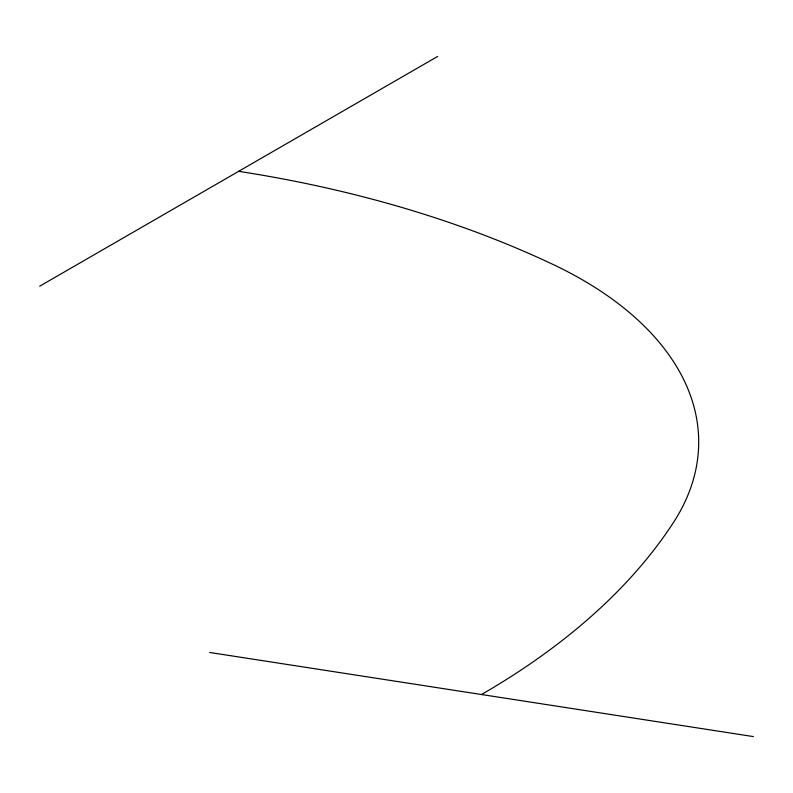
<?xml version="1.0" encoding="UTF-8"?>
<svg xmlns="http://www.w3.org/2000/svg" width="793" height="793" viewBox="0 0 793 793"><rect width="100%" height="100%" fill="white"/><g stroke="black" fill="none" stroke-linecap="round" stroke-linejoin="round"><path stroke-width="1.19" d="M39.65 286.223L437.686 56.422M209.62 652.461L753.35 736.578M481.49 694.519A838.37 484.027 0 0 0 673.138 523.013A397.561 229.534 0 0 0 553.177 264.525A838.37 484.027 0 0 0 238.663 171.328"/></g></svg>
